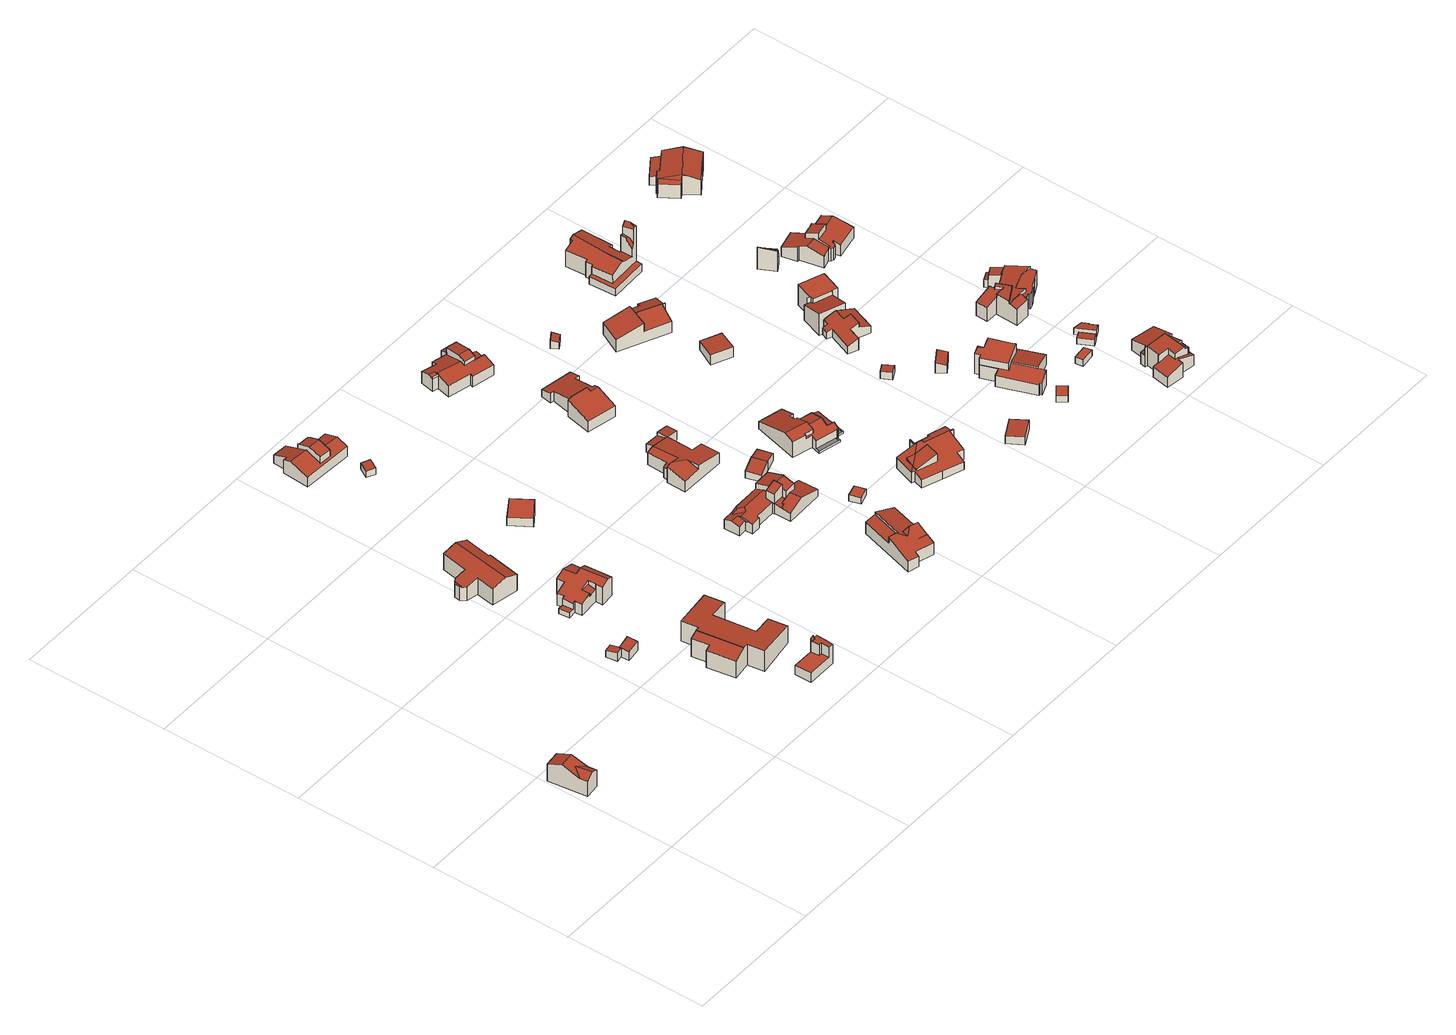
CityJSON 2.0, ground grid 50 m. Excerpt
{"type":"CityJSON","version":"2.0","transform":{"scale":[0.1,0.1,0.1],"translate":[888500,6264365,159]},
"CityObjects":{
"building1":{"type":"Building","geometry":[{"type":"Solid","lod":"2","boundaries":[[[[0,1,2,3]],[[1,4,5,6,2]],[[7,5,4,8]],[[6,5,7,9]],[[3,10,11,0]],[[10,3,2,6,9,12]],[[12,9,7,8,13]],[[13,8,4,1,0,11]],[[11,10,12,13]]]],"semantics":{"surfaces":[{"type":"RoofSurface"},{"type":"WallSurface"},{"type":"GroundSurface"}],"values":[[0,0,0,0,1,1,1,1,2]]}}]},
"building2":{"type":"Building","geometry":[{"type":"Solid","lod":"2","boundaries":[[[[14,15,16,17]],[[18,19,20,21,22,23]],[[17,19,18,24,14]],[[23,22,25,26]],[[25,22,21,27]],[[27,21,20,28]],[[16,29,28,20,19,17]],[[14,24,30,15]],[[29,16,15,30]],[[24,18,23,26]],[[26,25,27,28,29,30,24]]]],"semantics":{"surfaces":[{"type":"GroundSurface"},{"type":"RoofSurface"},{"type":"WallSurface"}],"values":[[0,1,2,2,2,2,2,2,2,2,0]]}}]},
"building3":{"type":"Building","geometry":[{"type":"Solid","lod":"2","boundaries":[[[[31,32,33,34]],[[34,33,35,36]],[[35,33,32,37]],[[37,32,31,38]],[[38,31,34,36]],[[36,35,37,38]]]],"semantics":{"surfaces":[{"type":"RoofSurface"},{"type":"WallSurface"},{"type":"GroundSurface"}],"values":[[0,1,1,1,1,2]]}}]},
"building4":{"type":"Building","geometry":[{"type":"Solid","lod":"2","boundaries":[[[[39,40,41,42,43,44]],[[45,46,44,43,47]],[[48,49,42,41]],[[50,51,52,53]],[[47,43,42,49]],[[45,47,49,48,54,55,56,50,53,57]],[[57,53,52]],[[46,45,57,52,51]],[[40,39,58,59]],[[58,39,44,46,51,50,56,60]],[[54,48,41,40,59,61]],[[60,56,55,62]],[[62,55,54,61]],[[61,59,58,60,62]]]],"semantics":{"surfaces":[{"type":"RoofSurface"},{"type":"WallSurface"},{"type":"GroundSurface"}],"values":[[0,1,1,1,1,0,1,0,1,1,1,1,1,2]]}}]},
"building5":{"type":"Building","geometry":[{"type":"Solid","lod":"2","boundaries":[[[[63,64,65,66,67,68,69,70,71,72,73,74]],[[75,76,77,78,79,80]],[[70,80,79,71]],[[71,79,78,81,82,72]],[[68,83,84,69]],[[67,85,83,68]],[[66,86,85,67]],[[65,87,86,66]],[[64,88,87,65]],[[63,89,88,64]],[[74,90,89,63]],[[90,74,73,91]],[[91,73,72,82]],[[81,78,77,92]],[[92,77,76,93]],[[93,76,75,94]],[[94,75,80,70,69,84]],[[84,83,85,86,87,88,89,90,91,82,81,92,93,94]]]],"semantics":{"surfaces":[{"type":"RoofSurface"},{"type":"WallSurface"},{"type":"GroundSurface"}],"values":[[0,0,1,1,1,1,1,1,1,1,1,1,1,1,1,1,1,2]]}}]},
"building6":{"type":"Building","geometry":[{"type":"Solid","lod":"2","boundaries":[[[[95,96,97,98]],[[99,100,101,102,103,104,105,106,107,108]],[[108,109,110,111,112,99]],[[97,104,103,98]],[[105,113,114,106]],[[96,115,113,105,104,97]],[[101,116,117,102]],[[100,118,116,101]],[[99,112,119,118,100]],[[107,106,114,120]],[[119,112,111,121]],[[121,111,110,122]],[[122,110,109,123]],[[123,109,108,107,120]],[[95,124,115,96]],[[98,103,102,117,124,95]],[[117,116,118,119,121,122,123,120,114,113,115,124]]]],"semantics":{"surfaces":[{"type":"RoofSurface"},{"type":"WallSurface"},{"type":"GroundSurface"}],"values":[[0,0,0,1,1,1,1,1,1,1,1,1,1,1,1,1,2]]}}]},
"building7":{"type":"Building","geometry":[{"type":"Solid","lod":"2","boundaries":[[[[125,126,127,128]],[[128,129,130,131,132,133,134,135,136,137,138,139,140,141,142,143,125]],[[137,144,145,138]],[[131,146,147,132]],[[126,148,149,127]],[[133,150,151,134]],[[144,137,136,152]],[[139,138,145,153]],[[147,146,151,150]],[[132,147,150,133]],[[134,154,155,135]],[[130,156,154,134,151,146,131]],[[129,157,156,130]],[[127,149,158,157,129,128]],[[143,142,159,160]],[[159,142,141,161]],[[161,141,140,162]],[[162,140,139,153,163]],[[152,136,135,155,164]],[[163,153,145,144,152,164]],[[158,149,148,165]],[[165,148,126,125,143,160]],[[160,159,161,162,163,164,155,154,156,157,158,165]]]],"semantics":{"surfaces":[{"type":"WallSurface"},{"type":"RoofSurface"},{"type":"GroundSurface"}],"values":[[0,1,0,0,1,0,1,1,1,0,0,0,0,0,0,0,0,0,0,0,0,0,2]]}}]},
"building8":{"type":"Building","geometry":[{"type":"Solid","lod":"2","boundaries":[[[[166,167,168,169,170,171,172,173]],[[173,174,175,176,177,178,179,166]],[[180,181,174,173,172,182]],[[183,184,185,186,171,170]],[[175,174,181,187]],[[187,181,180,185,184,188,189,190]],[[183,170,169,191]],[[182,172,171,186]],[[186,185,180,182]],[[166,179,192,193,167]],[[168,167,193,194]],[[192,179,178,195]],[[195,178,177,196]],[[196,177,176,197]],[[197,176,175,187,190,198]],[[191,169,168,194,199]],[[198,190,189,200]],[[200,189,188,201]],[[201,188,184,183,191,199]],[[199,194,193,192,195,196,197,198,200,201]]]],"semantics":{"surfaces":[{"type":"RoofSurface"},{"type":"WallSurface"},{"type":"GroundSurface"}],"values":[[0,0,1,1,1,0,0,1,0,1,1,1,1,1,1,1,1,1,1,2]]}}]},
"building9":{"type":"Building","geometry":[{"type":"Solid","lod":"2","boundaries":[[[[202,203,204,205]],[[203,206,207,204]],[[202,208,206,203]],[[205,209,208,202]],[[209,205,204,207]],[[207,206,208,209]]]],"semantics":{"surfaces":[{"type":"RoofSurface"},{"type":"WallSurface"},{"type":"GroundSurface"}],"values":[[0,1,1,1,1,2]]}}]},
"building10":{"type":"Building","geometry":[{"type":"Solid","lod":"2","boundaries":[[[[210,211,212,213]],[[212,211,214,215]],[[214,211,210,216]],[[216,210,213,217]],[[217,213,212,215]],[[215,214,216,217]]]],"semantics":{"surfaces":[{"type":"RoofSurface"},{"type":"WallSurface"},{"type":"GroundSurface"}],"values":[[0,1,1,1,1,2]]}}]},
"building11":{"type":"Building","geometry":[{"type":"MultiSurface","lod":"2","boundaries":[[[218,219,220,221,222,223,224,225,226]],[[225,227,226]],[[218,228,229,230,219]],[[224,231,227,225]],[[228,232,233,229]],[[226,227,231,234,232,228,218]],[[230,229,233,235]],[[236,237,238]],[[237,236,239]],[[238,237,239]],[[234,231,224,223,240,241]],[[240,223,222,242]],[[242,222,221,243]],[[243,221,220,244]],[[244,220,219,230,235,245]],[[245,235,233,232,234,241]],[[241,240,242,243,244,245]]],"semantics":{"surfaces":[{"type":"RoofSurface"},{"type":"WallSurface"},{"type":"GroundSurface"}],"values":[0,0,1,1,1,0,0,1,0,1,1,1,1,1,1,1,2]}}]},
"building12":{"type":"Building","geometry":[{"type":"Solid","lod":"2","boundaries":[[[[246,247,248,249,250,251,252,253,254,255,256,257,258]],[[259,260,261,262,263,264,265,266]],[[258,267,268,269,246]],[[262,270,271,272,263]],[[247,273,274,248]],[[275,276,277,278]],[[256,279,280,257]],[[281,282,283,284,285]],[[261,277,276,286,270,262]],[[287,288,289,290,291]],[[250,290,251]],[[246,269,292,273,247]],[[285,284,293,294,295]],[[274,273,292,296]],[[268,267,294,293,286,276,275,297]],[[248,274,296,298,287,291,249]],[[280,279,299,281,285,295]],[[272,271,284,283,300]],[[249,291,290,250]],[[300,283,282,301,302,303,304]],[[263,272,305,306,302,301,307,264]],[[303,302,306]],[[257,280,295,294,267,258]],[[271,270,286,293,284]],[[260,278,277,261]],[[305,272,300,304]],[[304,303,306,305]],[[255,308,309,256]],[[254,310,308,255]],[[253,311,310,254]],[[252,312,311,253]],[[251,290,289,313,312,252]],[[259,266,314,315]],[[314,266,265,316]],[[316,265,264,307,317]],[[297,275,278,260,259,315,318]],[[317,307,301,282,281,299,319]],[[298,296,292,269,268,297,318,320]],[[319,299,279,256,309]],[[313,289,288,321]],[[321,288,287,298,320]],[[320,318,315,314,316,317,319,309,308,310,311,312,313,321]]]],"semantics":{"surfaces":[{"type":"RoofSurface"},{"type":"WallSurface"},{"type":"GroundSurface"}],"values":[[0,0,1,1,0,1,1,1,1,0,0,0,1,0,0,0,0,1,1,0,0,1,1,0,0,1,1,1,1,1,1,1,1,1,1,1,1,1,1,1,1,2]]}}]},
"building13":{"type":"Building","geometry":[{"type":"Solid","lod":"2","boundaries":[[[[322,323,324,325,326,327,328,329,330,331,332,333,334,335,336]],[[322,337,338,339,340,341,323]],[[323,341,324]],[[336,342,337,322]],[[335,343,344,345,342,336]],[[332,346,347,333]],[[331,348,346,332]],[[347,346,348,349]],[[333,347,349,350,351,334]],[[329,352,353,330]],[[328,354,352,329]],[[327,355,354,328]],[[326,356,355,327]],[[325,357,356,326]],[[324,341,340,358,357,325]],[[338,337,342,345,359,360]],[[358,340,339,361]],[[361,339,338,360]],[[350,349,348,331,330,353]],[[359,345,344,362]],[[362,344,343,363]],[[363,343,335,334,351]],[[351,350,353,352,354,355,356,357,358,361,360,359,362,363]]]],"semantics":{"surfaces":[{"type":"RoofSurface"},{"type":"WallSurface"},{"type":"GroundSurface"}],"values":[[0,0,1,1,0,1,1,0,1,1,1,1,1,1,1,1,1,1,1,1,1,1,2]]}}]},
"building14":{"type":"Building","geometry":[{"type":"Solid","lod":"2","boundaries":[[[[364,365,366,367]],[[366,365,368,369]],[[364,370,368,365]],[[367,371,370,364]],[[371,367,366,369]],[[369,368,370,371]]]],"semantics":{"surfaces":[{"type":"RoofSurface"},{"type":"WallSurface"},{"type":"GroundSurface"}],"values":[[0,1,1,1,1,2]]}}]},
"building15":{"type":"Building","geometry":[{"type":"Solid","lod":"2","boundaries":[[[[372,373,374,375]],[[374,373,376,377]],[[376,373,372,378]],[[378,372,375,379]],[[379,375,374,377]],[[377,376,378,379]]]],"semantics":{"surfaces":[{"type":"RoofSurface"},{"type":"WallSurface"},{"type":"GroundSurface"}],"values":[[0,1,1,1,1,2]]}}]},
"building16":{"type":"Building","geometry":[{"type":"Solid","lod":"2","boundaries":[[[[380,381,382,383]],[[383,384,385,380]],[[384,383,382,386]],[[386,382,381,387]],[[387,381,380,385]],[[385,384,386,387]]]],"semantics":{"surfaces":[{"type":"RoofSurface"},{"type":"WallSurface"},{"type":"GroundSurface"}],"values":[[0,1,1,1,1,2]]}}]},
"building17":{"type":"Building","geometry":[{"type":"Solid","lod":"2","boundaries":[[[[388,389,390,391,392]],[[393,394,395,396]],[[389,397,398,399,400,401,402,390]],[[395,403,404,405,396]],[[391,406,393,396,405,392]],[[388,407,397,389]],[[393,401,400,408,409,410,411,412,413,414,415,394]],[[416,410,409,417]],[[397,407,418,419,420,398]],[[416,417,421,422]],[[401,393,406,402]],[[399,423,424,425,426,422,421,408,400]],[[423,399,398,420]],[[390,402,406,391]],[[421,417,409,408]],[[415,414,427,428]],[[427,414,413,429]],[[429,413,412,430]],[[430,412,411,431]],[[431,411,410,432]],[[432,410,416,422,426,433]],[[433,426,425,434]],[[434,425,424,435]],[[435,424,423,436]],[[436,423,420,419,437]],[[404,403,438,439]],[[438,403,395,394,415,428]],[[437,419,418,440]],[[440,418,407,388,392,405,404,439]],[[439,438,428,427,429,430,431,432,433,434,435,436,437,440]]]],"semantics":{"surfaces":[{"type":"RoofSurface"},{"type":"WallSurface"},{"type":"GroundSurface"}],"values":[[0,1,1,0,1,1,0,1,0,0,1,0,1,0,1,1,1,1,1,1,1,1,1,1,1,1,1,1,1,2]]}}]},
"building18":{"type":"Building","geometry":[{"type":"Solid","lod":"2","boundaries":[[[[441,442,443,444,445,446,447,448,449,450,451,452]],[[442,453,454,455,456,457,458,443]],[[452,454,453,441]],[[441,453,442]],[[451,450,459,460]],[[459,450,449,461]],[[461,449,448,462]],[[462,448,447,463]],[[446,464,463,447]],[[445,465,464,446]],[[444,466,465,445]],[[443,458,467,466,444]],[[467,458,457,468]],[[468,457,456,469]],[[469,456,455,470]],[[470,455,454,452,451,460]],[[460,459,461,462,463,464,465,466,467,468,469,470]]]],"semantics":{"surfaces":[{"type":"RoofSurface"},{"type":"WallSurface"},{"type":"GroundSurface"}],"values":[[0,0,1,1,1,1,1,1,1,1,1,1,1,1,1,1,2]]}}]},
"building19":{"type":"Building","geometry":[{"type":"Solid","lod":"2","boundaries":[[[[471,472,473,474,475,476]],[[476,477,478,479,480,481,482,483,471]],[[475,484,485,486,477,476]],[[487,488,489,490,491,492]],[[493,494,495,496]],[[473,497,498,474]],[[499,500,501,502,503]],[[484,498,497,504,496,495,505,506,507,489,488,500,499,485]],[[485,499,503,486]],[[474,498,484,475]],[[494,493,508,509]],[[492,510,511,502,501,487]],[[487,501,500,488]],[[491,490,512,513]],[[482,514,515,483]],[[481,516,514,482]],[[480,517,516,481]],[[479,518,517,480]],[[478,519,518,479]],[[477,486,503,502,511,520,519,478]],[[472,521,522,504,497,473]],[[507,506,523,524]],[[523,506,505,525]],[[525,505,495,494,509,526]],[[513,512,527,528]],[[527,512,490,489,507,524]],[[526,509,508,529]],[[529,508,493,496,504,522]],[[520,511,510,530]],[[530,510,492,491,513,528]],[[521,472,471,483,515]],[[515,514,516,517,518,519,520,530,528,527,524,523,525,526,529,522,521]]]],"semantics":{"surfaces":[{"type":"RoofSurface"},{"type":"WallSurface"},{"type":"GroundSurface"}],"values":[[0,0,1,1,1,1,1,0,0,1,2,0,1,2,1,1,1,1,1,1,1,1,1,1,1,1,1,1,1,1,1,2]]}}]},
"building20":{"type":"Building","geometry":[{"type":"Solid","lod":"2","boundaries":[[[[531,532,533]],[[534,533,535,536,537,538,539,540,541,542,543,544,545,546,547,548,531,549,550]],[[533,551,531,548,552,553,554,555,556,535]],[[533,557,558,559,531]],[[549,559,558,550]],[[545,560,561,546]],[[550,558,557,534]],[[532,551,533]],[[553,552,562,563]],[[546,561,564,547]],[[531,559,549]],[[564,561,560,565,566,567,563,562]],[[534,557,533]],[[531,551,532]],[[562,552,548,547,564]],[[535,568,569,536]],[[556,570,568,535]],[[544,543,571,572]],[[571,543,542,573]],[[573,542,541,574]],[[574,541,540,575]],[[575,540,539,576]],[[576,539,538,577]],[[577,538,537,578]],[[578,537,536,569]],[[567,566,579,580]],[[579,566,565,581]],[[581,565,560,545,544,572]],[[570,556,555,582]],[[582,555,554,583]],[[583,554,553,563,567,580]],[[580,579,581,572,571,573,574,575,576,577,578,569,568,570,582,583]]]],"semantics":{"surfaces":[{"type":"RoofSurface"},{"type":"WallSurface"},{"type":"GroundSurface"}],"values":[[0,0,0,0,1,1,1,1,1,1,1,0,1,1,1,1,1,1,1,1,1,1,1,1,1,1,1,1,1,1,1,2]]}}]},
"building21":{"type":"Building","geometry":[{"type":"Solid","lod":"2","boundaries":[[[[584,585,586,587]],[[587,586,588,589]],[[588,586,585,590]],[[590,585,584,591]],[[587,589,591,584]],[[589,588,590,591]]]],"semantics":{"surfaces":[{"type":"RoofSurface"},{"type":"WallSurface"},{"type":"GroundSurface"}],"values":[[0,1,1,1,1,2]]}}]},
"building22":{"type":"Building","geometry":[{"type":"Solid","lod":"2","boundaries":[[[[592,593,594,595]],[[594,593,596,597]],[[596,593,592,598]],[[595,599,598,592]],[[599,595,594,597]],[[597,596,598,599]]]],"semantics":{"surfaces":[{"type":"RoofSurface"},{"type":"WallSurface"},{"type":"GroundSurface"}],"values":[[0,1,1,1,1,2]]}}]},
"building23":{"type":"Building","geometry":[{"type":"Solid","lod":"2","boundaries":[[[[600,601,602,603]],[[603,602,604,605]],[[604,602,601,606]],[[606,601,600,607]],[[607,600,603,605]],[[605,604,606,607]]]],"semantics":{"surfaces":[{"type":"RoofSurface"},{"type":"WallSurface"},{"type":"GroundSurface"}],"values":[[0,1,1,1,1,2]]}}]},
"building24":{"type":"Building","geometry":[{"type":"Solid","lod":"2","boundaries":[[[[608,609,610,611,612,613]],[[611,614,615,616,617,612]],[[616,618,619,620,621,622,623,617]],[[614,624,625,626,627,615]],[[612,617,623,613]],[[615,627,618,616]],[[609,628,629,610]],[[608,630,628,609]],[[613,623,622,631,630,608]],[[626,625,632,633]],[[632,625,624,634]],[[610,629,634,624,614,611]],[[631,622,621,635]],[[635,621,620,636]],[[636,620,619,637]],[[637,619,618,627,626,633]],[[633,632,634,629,628,630,631,635,636,637]]]],"semantics":{"surfaces":[{"type":"RoofSurface"},{"type":"WallSurface"},{"type":"GroundSurface"}],"values":[[0,1,0,0,1,1,1,1,1,1,1,1,1,1,1,1,2]]}}]},
"building25":{"type":"Building","geometry":[{"type":"Solid","lod":"2","boundaries":[[[[638,639,640,641]],[[640,639,642,643]],[[642,639,638,644]],[[644,638,641,645]],[[645,641,640,643]],[[643,642,644,645]]]],"semantics":{"surfaces":[{"type":"RoofSurface"},{"type":"WallSurface"},{"type":"GroundSurface"}],"values":[[0,1,1,1,1,2]]}}]},
"building26":{"type":"Building","geometry":[{"type":"Solid","lod":"2","boundaries":[[[[646,647,648,649]],[[647,650,651,648]],[[646,652,650,647]],[[649,653,652,646]],[[653,649,648,651]],[[651,650,652,653]]]],"semantics":{"surfaces":[{"type":"RoofSurface"},{"type":"WallSurface"},{"type":"GroundSurface"}],"values":[[0,1,1,1,1,2]]}}]},
"building27":{"type":"Building","geometry":[{"type":"Solid","lod":"2","boundaries":[[[[654,655,656,657]],[[657,656,658,659]],[[658,656,655,660]],[[660,655,654,661]],[[661,654,657,659]],[[659,658,660,661]]]],"semantics":{"surfaces":[{"type":"RoofSurface"},{"type":"WallSurface"},{"type":"GroundSurface"}],"values":[[0,1,1,1,1,2]]}}]},
"building28":{"type":"Building","geometry":[{"type":"Solid","lod":"2","boundaries":[[[[662,663,664,665,666,667,668,669,670,671,672,673]],[[672,674,675,676,677,673]],[[671,674,672]],[[670,675,674,671]],[[665,678,679,666]],[[664,680,678,665]],[[663,681,680,664]],[[662,682,681,663]],[[673,677,683,682,662]],[[669,668,684,685]],[[684,668,667,686]],[[686,667,666,679]],[[683,677,676,687]],[[687,676,675,670,669,685]],[[685,684,686,679,678,680,681,682,683,687]]]],"semantics":{"surfaces":[{"type":"RoofSurface"},{"type":"WallSurface"},{"type":"GroundSurface"}],"values":[[0,0,1,1,1,1,1,1,1,1,1,1,1,1,2]]}}]},
"building29":{"type":"Building","geometry":[{"type":"Solid","lod":"2","boundaries":[[[[688,689,690,691,692,693]],[[692,694,695,696,697,698,699,700,701,702,703,704,705,693]],[[688,706,707,708,709,710,711,712,713,714,715,689]],[[690,716,717,718,719,691]],[[689,715,716,690]],[[693,705,706,688]],[[691,719,694,692]],[[697,720,701,700,699,698]],[[703,721,722,704]],[[702,723,721,703]],[[701,720,724,723,702]],[[696,725,724,720,697]],[[695,726,725,696]],[[694,719,718,727,726,695]],[[727,718,717,728]],[[728,717,716,715,729]],[[708,707,730,731]],[[730,707,706,705,704,722]],[[729,715,714,732]],[[732,714,713,733]],[[733,713,712,734]],[[734,712,711,735]],[[735,711,710,736]],[[736,710,709,737]],[[737,709,708,731]],[[731,730,722,721,723,724,725,726,727,728,729,732,733,734,735,736,737]]]],"semantics":{"surfaces":[{"type":"WallSurface"},{"type":"RoofSurface"},{"type":"GroundSurface"}],"values":[[0,1,1,1,0,0,0,1,0,0,0,0,0,0,0,0,0,0,0,0,0,0,0,0,0,2]]}}]},
"building30":{"type":"Building","geometry":[{"type":"Solid","lod":"2","boundaries":[[[[738,739,740,741,742,743]],[[744,745,746,747,748,749,750,751,752]],[[747,746,753,754,755]],[[743,756,757,758,759,753,746,745,760,761,738]],[[760,745,744]],[[761,760,744,752,762,763,764,765,766,767,768]],[[769,770,771,759,758]],[[769,758,757,772,773]],[[738,761,768,739]],[[772,757,756]],[[754,753,759,771]],[[755,754,771,770]],[[767,766,774,775]],[[774,766,765,776]],[[776,765,764,777]],[[777,764,763,778]],[[778,763,762,779]],[[779,762,752,751,780]],[[780,751,750,781]],[[781,750,749,782]],[[782,749,748,783]],[[783,748,747,755,770,769,773,784]],[[742,741,785,786]],[[785,741,740,787]],[[787,740,739,768,767,775]],[[784,773,772,756,743,742,786]],[[786,785,787,775,774,776,777,778,779,780,781,782,783,784]]]],"semantics":{"surfaces":[{"type":"RoofSurface"},{"type":"WallSurface"},{"type":"GroundSurface"}],"values":[[0,0,1,1,1,0,1,0,1,0,0,0,1,1,1,1,1,1,1,1,1,1,1,1,1,1,2]]}}]},
"building31":{"type":"Building","geometry":[{"type":"Solid","lod":"2","boundaries":[[[[788,789,790,791,792,793,794,795,796]],[[797,798,799,800,801,802,803]],[[788,798,797,789]],[[795,800,799,796]],[[796,799,798,788]],[[793,804,805,794]],[[792,806,804,793]],[[791,807,806,792]],[[790,808,807,791]],[[789,797,803,809,808,790]],[[809,803,802,810]],[[810,802,801,811]],[[811,801,800,795,794,805]],[[805,804,806,807,808,809,810,811]]]],"semantics":{"surfaces":[{"type":"RoofSurface"},{"type":"WallSurface"},{"type":"GroundSurface"}],"values":[[0,0,1,1,1,1,1,1,1,1,1,1,1,2]]}}]},
"building32":{"type":"Building","geometry":[{"type":"Solid","lod":"2","boundaries":[[[[812,813,814,815]],[[813,816,817,814]],[[812,818,816,813]],[[815,819,818,812]],[[819,815,814,817]],[[817,816,818,819]]]],"semantics":{"surfaces":[{"type":"RoofSurface"},{"type":"WallSurface"},{"type":"GroundSurface"}],"values":[[0,1,1,1,1,2]]}}]},
"building33":{"type":"Building","geometry":[{"type":"Solid","lod":"2","boundaries":[[[[820,821,822,823,824,825,826,827,828,829]],[[830,831,832,833,834,835,836,837,838,839]],[[827,840,841,836,835,828]],[[828,835,834,842,843,829]],[[844,845,846,847,848,849,850]],[[837,851,852,847,846,838]],[[836,841,851,837]],[[850,849,853,854,855,856,857,858,859,860]],[[824,855,854,825]],[[839,838,846,845]],[[842,834,833,861]],[[843,842,861,862]],[[823,856,855,824]],[[826,853,849,848,863,840,827]],[[852,851,841,840,863]],[[825,854,853,826]],[[863,848,847,852]],[[832,831,864,865]],[[864,831,830,866]],[[866,830,839,845,844,867]],[[821,868,869,822]],[[820,870,868,821]],[[829,843,862,871,870,820]],[[860,859,872,873]],[[872,859,858,874]],[[874,858,857,875]],[[875,857,856,823,822,869]],[[871,862,861,833,832,865]],[[867,844,850,860,873]],[[873,872,874,875,869,868,870,871,865,864,866,867]]]],"semantics":{"surfaces":[{"type":"RoofSurface"},{"type":"WallSurface"},{"type":"GroundSurface"}],"values":[[0,0,1,1,0,1,1,0,1,1,1,0,1,1,0,1,1,1,1,1,1,1,1,1,1,1,1,1,1,2]]}}]},
"building34":{"type":"Building","geometry":[{"type":"Solid","lod":"2","boundaries":[[[[876,877,878,879]],[[877,876,880,881]],[[879,882,880,876]],[[882,879,878,883]],[[883,878,877,881]],[[881,880,882,883]]]],"semantics":{"surfaces":[{"type":"RoofSurface"},{"type":"WallSurface"},{"type":"GroundSurface"}],"values":[[0,1,1,1,1,2]]}}]},
"building35":{"type":"Building","geometry":[{"type":"Solid","lod":"2","boundaries":[[[[884,885,886,887]],[[888,889,890,891]],[[889,888,892,893,894,895]],[[887,886,893,892]],[[890,889,895,896,897]],[[891,890,897,898]],[[896,895,894,899]],[[899,894,893,886,885,900]],[[900,885,884,901]],[[901,884,887,892,888,891,898]],[[898,897,896,899,900,901]]]],"semantics":{"surfaces":[{"type":"RoofSurface"},{"type":"WallSurface"},{"type":"GroundSurface"}],"values":[[0,0,0,1,1,1,1,1,1,1,2]]}}]},
"building36":{"type":"Building","geometry":[{"type":"Solid","lod":"2","boundaries":[[[[902,903,904,905,906,907]],[[908,909,910,911]],[[907,911,910,902]],[[906,905,912,913]],[[912,905,904,914]],[[914,904,903,915]],[[915,903,902,910,909,916]],[[916,909,908,917]],[[917,908,911,907,906,913]],[[913,912,914,915,916,917]]]],"semantics":{"surfaces":[{"type":"RoofSurface"},{"type":"GroundSurface"},{"type":"WallSurface"}],"values":[[0,1,2,2,2,2,2,2,2,1]]}}]},
"building37":{"type":"Building","geometry":[{"type":"Solid","lod":"2","boundaries":[[[[918,919,920,921,922,923,924,925,926,927,928,929,930,931]],[[926,932,933,934,935,936,927]],[[918,937,938,919]],[[927,936,939,940,928]],[[930,941,931]],[[942,943,944,945,946,947,948,949,950,951]],[[923,947,946,952,953,924]],[[943,954,955,944]],[[924,953,956,925]],[[957,958,959,960]],[[928,940,929]],[[929,940,939,961,962,963,964,965,966,967,968,969,941,930]],[[956,953,952,970,955,954]],[[958,957,971,972,973]],[[938,937,960,959]],[[945,944,955,970]],[[970,952,946,945]],[[961,939,936,935]],[[919,938,959,958,973,974,975,920]],[[921,976,977,922]],[[920,975,976,921]],[[969,968,978,979]],[[978,968,967,980]],[[980,967,966,981]],[[981,966,965,982]],[[982,965,964,983]],[[983,964,963,984]],[[984,963,962,985]],[[985,962,961,935,934,986]],[[942,951,987,988]],[[987,951,950,989]],[[989,950,949,990]],[[990,949,948,991]],[[922,977,991,948,947,923]],[[986,934,933,992]],[[992,933,932,993]],[[993,932,926,925,956,954,943,942,988]],[[974,973,972,994]],[[994,972,971,995]],[[995,971,957,960,937,918,931,941,969,979]],[[979,978,980,981,982,983,984,985,986,992,993,988,987,989,990,991,977,976,975,974,994,995]]]],"semantics":{"surfaces":[{"type":"RoofSurface"},{"type":"WallSurface"},{"type":"GroundSurface"}],"values":[[0,0,1,1,1,0,1,1,1,1,1,0,0,0,0,1,1,1,1,1,1,1,1,1,1,1,1,1,1,1,1,1,1,1,1,1,1,1,1,1,2]]}}]},
"building38":{"type":"Building","geometry":[{"type":"Solid","lod":"2","boundaries":[[[[996,997,998,999,1000]],[[998,1001,1002,1003,1004,999]],[[1005,1006,1007,1008]],[[997,1009,1010,1011,1012,1013,1014,1015,1016,1017,1018,1019,1001,998]],[[999,1004,1020,1021,1022,1000]],[[1008,1023,1024,1025,1026,1027,1028,1005]],[[1005,1028,1029,1010,1009,1030,1006]],[[996,1030,1009,997]],[[1021,1020,1031,1032]],[[1000,1022,1033,1007,1006,1030,996]],[[1010,1029,1034,1011]],[[1034,1029,1028,1027,1035,1036]],[[1019,1018,1037,1038]],[[1037,1018,1017,1039]],[[1039,1017,1016,1040]],[[1040,1016,1015,1041]],[[1041,1015,1014,1042]],[[1042,1014,1013,1043]],[[1043,1013,1012,1044]],[[1044,1012,1011,1034,1036,1045]],[[1026,1025,1046,1047]],[[1046,1025,1024,1048]],[[1048,1024,1023,1049]],[[1049,1023,1008,1007,1050]],[[1050,1007,1033,1051]],[[1051,1033,1022,1021,1032,1052]],[[1003,1002,1053,1054]],[[1053,1002,1001,1019,1038]],[[1045,1036,1035,1055]],[[1055,1035,1027,1026,1047]],[[1052,1032,1031,1056]],[[1056,1031,1020,1004,1003,1054]],[[1054,1053,1038,1037,1039,1040,1041,1042,1043,1044,1045,1055,1047,1046,1048,1049,1050,1051,1052,1056]]]],"semantics":{"surfaces":[{"type":"WallSurface"},{"type":"RoofSurface"},{"type":"GroundSurface"}],"values":[[0,1,0,1,0,1,0,0,1,1,0,1,0,0,0,0,0,0,0,0,0,0,0,0,0,0,0,0,0,0,0,0,2]]}}]},
"building39":{"type":"Building","geometry":[{"type":"Solid","lod":"2","boundaries":[[[[1057,1058,1059,1060,1061,1062,1063]],[[1059,1064,1065,1066,1067,1068,1060]],[[1061,1069,1070,1062]],[[1071,1072,1073,1074]],[[1058,1073,1072,1075,1064,1059]],[[1070,1069,1076,1077,1078,1079]],[[1062,1070,1079,1063]],[[1057,1080,1081,1058]],[[1063,1079,1078,1082,1080,1057]],[[1068,1067,1083,1084]],[[1083,1067,1066,1085]],[[1085,1066,1065,1086]],[[1086,1065,1064,1075,1087]],[[1082,1078,1077,1088]],[[1088,1077,1076,1089]],[[1089,1076,1069,1061,1060,1068,1084]],[[1071,1074,1090,1091]],[[1090,1074,1073,1058,1081]],[[1087,1075,1072,1071,1091]],[[1091,1090,1081,1080,1082,1088,1089,1084,1083,1085,1086,1087]]]],"semantics":{"surfaces":[{"type":"RoofSurface"},{"type":"WallSurface"},{"type":"GroundSurface"}],"values":[[0,0,1,0,0,0,1,1,1,1,1,1,1,1,1,1,1,1,1,2]]}}]}
},
"vertices":[
[9,467,68],[15,417,87],[68,424,88],[62,473,69],[22,356,63],[45,393,76],[75,368,65],[55,334,76],[26,330,62],[78,337,66],[62,473,2],[9,467,2],[78,337,2],[26,330,2],
[458,542,136],[469,544,136],[463,576,147],[453,575,148],[458,542,169],[453,575,164],[426,571,164],[432,531,170],[455,535,170],[454,541,169],[458,542,138],[455,535,138],[454,541,138],[432,531,138],[426,571,138],[463,576,138],[469,544,138],
[454,541,174],[459,508,169],[509,516,169],[504,550,174],[509,516,135],[504,550,135],[459,508,135],[454,541,135],
[705,82,173],[706,23,174],[793,22,174],[793,52,174],[782,52,174],[781,82,173],[781,76,218],[781,82,226],[782,52,216],[793,22,214],[793,52,216],[792,82,218],[792,82,229],[792,76,219],[792,76,218],[810,22,214],[810,51,216],[809,82,218],[784,76,218],[705,82,138],[706,23,138],[809,82,138],[810,22,138],[810,51,138],
[811,264,182],[741,253,188],[719,399,188],[790,408,182],[780,476,182],[637,453,195],[646,394,195],[630,392,197],[657,233,196],[672,235,195],[681,177,195],[822,199,181],[601,387,187],[611,327,187],[590,323,182],[606,225,181],[657,233,193],[630,392,194],[606,225,115],[672,235,115],[637,453,115],[646,394,115],[780,476,115],[790,408,115],[719,399,115],[741,253,115],[811,264,115],[822,199,115],[681,177,115],[590,323,115],[611,327,115],[601,387,115],
[425,1131,122],[422,1110,122],[425,1106,123],[431,1135,123],[550,1222,145],[502,1230,131],[485,1137,132],[444,1144,120],[431,1135,117],[425,1106,117],[436,1092,121],[476,1084,132],[465,1021,132],[516,1011,147],[560,1003,131],[581,1119,129],[575,1121,132],[592,1214,130],[436,1092,68],[476,1084,68],[422,1110,68],[485,1137,68],[444,1144,68],[502,1230,68],[592,1214,68],[465,1021,68],[575,1121,68],[581,1119,68],[560,1003,68],[425,1131,68],
[547,824,143],[547,824,118],[550,787,118],[550,787,141],[559,788,145],[562,762,144],[601,765,157],[599,792,158],[632,794,170],[635,768,169],[637,743,168],[666,746,178],[654,840,180],[632,838,172],[625,882,173],[592,880,161],[594,852,160],[553,849,146],[556,825,146],[677,842,172],[677,842,156],[601,765,146],[599,792,155],[528,823,118],[532,786,118],[632,794,156],[635,768,147],[685,748,172],[673,887,156],[635,768,99],[637,743,99],[562,762,99],[559,788,99],[532,786,99],[553,849,99],[556,825,99],[594,852,99],[592,880,99],[673,887,99],[685,748,99],[528,823,99],
[532,1821,150],[529,1756,124],[705,1745,127],[707,1784,143],[640,1790,143],[639,1758,130],[596,1761,129],[599,1815,151],[601,1848,137],[602,1848,137],[605,1897,117],[551,1900,118],[548,1849,138],[534,1850,139],[598,1804,170],[601,1848,155],[596,1761,155],[642,1832,129],[642,1832,160],[641,1802,170],[639,1758,154],[602,1848,155],[641,1832,160],[641,1842,156],[602,1844,156],[708,1829,129],[534,1850,87],[529,1756,87],[705,1745,87],[548,1849,87],[551,1900,87],[605,1897,87],[602,1844,87],[708,1829,87],[641,1842,87],[641,1832,87],
[827,1238,112],[773,1204,94],[817,1138,95],[869,1174,113],[773,1204,62],[817,1138,62],[827,1238,62],[869,1174,62],
[666,1644,111],[693,1630,114],[713,1665,114],[685,1680,111],[693,1630,88],[713,1665,88],[666,1644,88],[685,1680,88],
[1333,190,189],[1308,197,189],[1282,105,160],[1319,94,159],[1324,111,165],[1389,92,165],[1410,169,189],[1382,177,189],[1351,159,181],[1358,184,181],[1341,188,186],[1341,188,176],[1308,197,165],[1410,169,165],[1373,298,186],[1373,298,176],[1441,279,165],[1340,307,165],[1366,132,175],[1397,124,165],[1397,124,175],[1389,93,165],[1389,92,119],[1441,279,119],[1324,111,119],[1319,94,119],[1282,105,119],[1340,307,119],
[1276,637,155],[1185,637,154],[1174,623,151],[1148,622,151],[1149,595,144],[1148,595,144],[1149,581,140],[1183,582,141],[1183,589,143],[1257,591,144],[1258,585,142],[1257,614,149],[1277,614,150],[1339,597,147],[1338,601,147],[1338,602,147],[1339,572,148],[1314,570,155],[1317,527,156],[1398,530,130],[1396,599,129],[1277,614,182],[1275,666,166],[1275,666,145],[1339,572,172],[1297,570,172],[1297,570,149],[1170,652,149],[1147,653,142],[1338,611,184],[1337,611,184],[1337,611,149],[1338,611,149],[1258,585,179],[1257,614,179],[1260,584,180],[1260,584,142],[1297,584,143],[1297,584,176],[1297,584,192],[1337,610,184],[1118,634,147],[1119,606,139],[1148,607,140],[1148,604,139],[1148,633,147],[1179,665,145],[1296,609,184],[1296,615,182],[1296,615,192],[1158,664,138],[1336,668,166],[1118,663,138],[1260,585,180],[1297,570,139],[1261,554,135],[1265,562,137],[1277,562,137],[1277,569,139],[1277,569,141],[1277,562,141],[1261,525,135],[1257,591,102],[1258,585,102],[1183,589,102],[1183,582,102],[1149,581,102],[1148,607,102],[1396,599,102],[1339,597,102],[1398,530,102],[1261,525,102],[1336,668,102],[1260,585,102],[1118,663,102],[1119,606,102],
[1204,926,157],[1250,903,149],[1248,857,151],[1343,854,135],[1344,922,133],[1301,922,140],[1304,1016,138],[1348,1016,130],[1349,1053,129],[1303,1054,137],[1302,1017,138],[1252,1018,146],[1252,1017,146],[1236,1018,149],[1240,926,150],[1193,926,157],[1193,925,156],[1184,925,156],[1183,858,135],[1248,857,135],[1193,926,136],[1212,1018,141],[1210,946,141],[1194,946,136],[1302,1017,135],[1252,1018,135],[1303,1054,124],[1253,1055,124],[1253,1055,93],[1252,1017,93],[1348,1016,93],[1349,1053,93],[1304,1016,93],[1301,922,93],[1344,922,93],[1343,854,93],[1183,858,93],[1194,946,93],[1193,925,93],[1184,925,93],[1210,946,93],[1212,1018,93],
[1427,437,140],[1438,400,139],[1478,412,138],[1467,448,139],[1438,400,114],[1478,412,114],[1427,437,114],[1467,448,114],
[1345,697,131],[1395,713,142],[1380,763,142],[1330,747,131],[1395,713,105],[1380,763,105],[1345,697,105],[1330,747,105],
[1395,713,141],[1441,728,132],[1427,778,132],[1380,763,141],[1380,763,104],[1395,713,104],[1427,778,104],[1441,728,104],
[1256,1763,137],[1219,1772,137],[1204,1714,151],[1242,1705,151],[1244,1715,149],[1236,1679,128],[1271,1671,128],[1271,1671,115],[1236,1679,127],[1219,1772,119],[1218,1770,120],[1218,1770,112],[1201,1704,133],[1197,1687,128],[1197,1687,142],[1279,1707,115],[1244,1714,127],[1244,1715,127],[1236,1679,142],[1256,1763,119],[1117,1728,134],[1116,1722,133],[1095,1727,133],[1115,1722,133],[1105,1676,119],[1186,1657,119],[1183,1647,116],[1262,1629,116],[1095,1727,125],[1116,1722,126],[1261,1784,112],[1223,1794,111],[1217,1770,120],[1119,1738,131],[1099,1745,131],[1217,1770,112],[1165,1782,114],[1160,1762,120],[1105,1775,122],[1183,1647,76],[1262,1629,76],[1186,1657,76],[1105,1676,76],[1115,1722,76],[1095,1727,76],[1105,1775,76],[1160,1762,76],[1165,1782,76],[1217,1770,76],[1223,1794,76],[1279,1707,76],[1244,1714,76],[1261,1784,76],
[1320,1328,141],[1318,1312,145],[1347,1306,145],[1350,1322,141],[1341,1323,141],[1357,1400,120],[1374,1397,120],[1380,1435,110],[1268,1455,110],[1261,1417,121],[1273,1415,121],[1259,1340,140],[1320,1328,150],[1259,1340,150],[1258,1338,149],[1245,1340,149],[1228,1252,123],[1331,1231,123],[1261,1417,82],[1273,1415,82],[1268,1455,82],[1380,1435,82],[1374,1397,82],[1357,1400,82],[1341,1323,82],[1350,1322,82],[1331,1231,82],[1228,1252,82],[1245,1340,82],[1258,1338,82],
[1495,725,176],[1487,692,164],[1534,680,164],[1535,685,166],[1566,677,166],[1573,705,176],[1583,749,160],[1577,750,160],[1579,761,156],[1584,778,150],[1598,775,150],[1611,827,132],[1527,849,131],[1566,677,152],[1572,703,164],[1583,749,151],[1644,658,142],[1644,658,150],[1640,644,143],[1640,644,110],[1648,677,111],[1648,677,142],[1554,656,111],[1630,638,110],[1630,638,139],[1554,656,141],[1534,680,150],[1535,685,153],[1625,691,163],[1618,665,151],[1618,665,149],[1636,736,148],[1636,736,150],[1558,674,149],[1630,640,141],[1637,639,141],[1638,645,143],[1550,641,110],[1627,623,110],[1646,677,143],[1659,730,142],[1662,639,110],[1670,672,111],[1611,827,103],[1527,849,103],[1598,775,103],[1584,778,103],[1579,761,103],[1577,750,103],[1659,730,103],[1487,692,103],[1558,674,103],[1637,639,103],[1638,645,103],[1630,640,103],[1627,623,103],[1662,639,103],[1670,672,103],[1550,641,103],[1646,677,103],
[1663,372,168],[1633,381,168],[1624,351,159],[1619,333,153],[1604,340,154],[1615,337,154],[1604,303,144],[1674,279,143],[1674,278,143],[1745,254,142],[1756,289,153],[1779,281,153],[1799,348,173],[1811,343,173],[1812,347,174],[1712,379,174],[1714,387,177],[1699,392,177],[1705,359,168],[1689,310,153],[1633,381,159],[1690,395,174],[1698,418,175],[1697,418,174],[1689,396,174],[1629,415,154],[1619,333,159],[1689,310,182],[1705,359,182],[1812,347,163],[1712,379,158],[1690,395,155],[1698,418,151],[1714,387,156],[1823,383,156],[1764,403,153],[1762,396,154],[1604,340,112],[1615,337,112],[1629,415,112],[1799,348,112],[1811,343,112],[1779,281,112],[1756,289,112],[1745,254,112],[1674,278,112],[1674,279,112],[1604,303,112],[1764,403,112],[1762,396,112],[1823,383,112],[1689,396,112],[1697,418,112],
[1494,1593,100],[1463,1573,101],[1478,1551,93],[1508,1572,92],[1478,1551,68],[1508,1572,68],[1463,1573,68],[1494,1593,68],
[1915,232,136],[1945,180,139],[2011,216,139],[1981,268,135],[1945,180,106],[2011,216,106],[1915,232,106],[1981,268,106],
[1783,1182,115],[1717,1213,115],[1684,1147,119],[1752,1116,119],[1684,1147,80],[1752,1116,80],[1717,1213,80],[1783,1182,80],
[1667,1463,131],[1610,1490,113],[1572,1412,112],[1655,1373,140],[1690,1453,139],[1667,1464,131],[1655,1373,109],[1680,1432,129],[1680,1432,121],[1690,1453,114],[1774,1387,121],[1798,1440,103],[1745,1465,103],[1740,1453,107],[1676,1483,107],[1667,1464,114],[1738,1334,110],[1764,1390,128],[1773,1385,128],[1774,1387,129],[1610,1490,66],[1572,1412,66],[1667,1463,66],[1676,1483,66],[1764,1390,66],[1773,1385,66],[1738,1334,66],[1740,1453,66],[1745,1465,66],[1798,1440,66],
[1930,708,119],[1949,675,120],[1982,694,114],[1962,726,113],[1949,675,90],[1982,694,90],[1930,708,90],[1962,726,90],
[2156,227,124],[2177,199,124],[2208,222,130],[2186,250,130],[2177,199,100],[2208,222,100],[2156,227,100],[2186,250,100],
[2100,628,128],[2048,594,130],[2068,565,123],[2119,600,121],[2068,565,92],[2119,600,92],[2048,594,92],[2100,628,92],
[2012,980,116],[2005,960,115],[1988,966,108],[1979,944,108],[1996,937,115],[1965,855,113],[1999,841,127],[2015,884,128],[2043,873,139],[2059,916,140],[2037,925,131],[2051,966,132],[2059,916,123],[2043,873,123],[2080,858,109],[2112,943,109],[1979,944,82],[1996,937,82],[1988,966,82],[2005,960,82],[2012,980,82],[2112,943,82],[1999,841,82],[2015,884,82],[1965,855,82],[2080,858,82],
[2144,395,142],[2166,404,151],[2166,404,155],[2225,429,136],[2225,429,171],[2144,395,170],[2224,432,171],[2222,432,171],[2194,510,171],[2183,506,171],[2161,496,171],[2152,493,171],[2146,510,171],[2149,511,171],[2149,513,171],[2117,501,171],[2123,483,170],[2111,478,170],[2111,478,143],[2109,478,142],[2130,423,142],[2109,417,134],[2157,291,133],[2161,293,135],[2164,286,135],[2205,303,150],[2203,310,150],[2197,326,150],[2197,326,155],[2277,358,130],[2245,440,130],[2224,432,136],[2155,495,171],[2117,501,91],[2123,483,91],[2149,513,91],[2155,495,91],[2194,510,91],[2222,432,91],[2245,440,91],[2277,358,91],[2197,326,91],[2109,478,91],[2130,423,91],[2203,310,91],[2205,303,91],[2164,286,91],[2161,293,91],[2157,291,91],[2109,417,91],
[1798,1600,72],[1794,1674,72],[1781,1673,72],[1786,1578,71],[1918,1584,72],[1918,1605,72],[1849,1666,121],[1851,1602,119],[1898,1604,104],[1896,1644,106],[1890,1644,107],[1888,1681,109],[1903,1682,104],[1897,1790,109],[1853,1788,123],[1898,1604,131],[1897,1629,168],[1896,1644,170],[1918,1605,211],[1910,1605,210],[1907,1605,205],[1907,1605,147],[1851,1602,122],[1798,1600,103],[1837,1787,117],[1837,1778,117],[1800,1776,104],[1805,1700,106],[1799,1700,103],[1800,1674,104],[1794,1674,102],[1904,1644,197],[1904,1644,170],[1906,1617,165],[1917,1628,215],[1916,1645,212],[1799,1700,42],[1800,1674,42],[1805,1700,42],[1800,1776,42],[1837,1778,42],[1837,1787,42],[1897,1790,42],[1903,1682,42],[1888,1681,42],[1890,1644,42],[1916,1645,42],[1786,1578,42],[1918,1584,42],[1781,1673,42],
[2042,1043,142],[2105,1020,142],[2106,1022,142],[2125,1015,142],[2150,1085,143],[2066,1116,143],[2044,1055,142],[2034,1059,142],[2046,1054,142],[2105,1020,125],[2042,1043,124],[2046,1054,121],[2034,1059,121],[2024,1062,121],[1997,986,146],[2082,954,147],[2066,1116,61],[2044,1055,61],[2150,1085,61],[2125,1015,61],[2106,1022,61],[2082,954,61],[1997,986,61],[2024,1062,61],
[2382,299,116],[2331,292,118],[2335,264,118],[2387,272,117],[2331,292,93],[2335,264,93],[2382,299,93],[2387,272,93],
[2451,123,160],[2460,122,161],[2452,74,161],[2450,75,161],[2449,72,161],[2486,65,165],[2481,35,165],[2517,28,169],[2530,112,168],[2451,126,160],[2570,184,128],[2486,200,128],[2475,140,145],[2472,140,145],[2469,123,150],[2530,112,150],[2522,58,165],[2538,55,165],[2547,109,150],[2557,107,150],[2517,28,161],[2522,58,161],[2469,123,134],[2451,126,129],[2542,14,128],[2557,107,129],[2547,109,132],[2533,26,132],[2530,26,133],[2491,33,145],[2489,23,145],[2538,55,157],[2533,26,157],[2481,35,142],[2486,65,142],[2449,72,131],[2450,75,131],[2430,78,125],[2420,16,125],[2480,7,144],[2483,24,144],[2472,140,134],[2454,143,129],[2530,26,158],[2486,200,86],[2475,140,86],[2570,184,86],[2542,14,86],[2460,122,86],[2452,74,86],[2451,123,86],[2454,143,86],[2480,7,86],[2483,24,86],[2420,16,86],[2430,78,86],
[2408,345,110],[2432,297,110],[2459,312,106],[2435,359,106],[2408,345,86],[2432,297,86],[2435,359,86],[2459,312,86],
[2125,1314,137],[2153,1260,131],[2166,1268,122],[2136,1321,129],[2154,1333,91],[2181,1285,91],[2205,1301,81],[2179,1349,81],[2136,1321,84],[2166,1268,84],[2183,1279,91],[2180,1284,91],[2180,1284,53],[2205,1301,53],[2179,1349,53],[2183,1279,53],[2153,1260,53],[2125,1314,53],
[2477,380,102],[2440,381,107],[2474,321,105],[2499,335,101],[2485,359,102],[2488,361,101],[2501,367,83],[2494,380,82],[2477,380,82],[2488,361,84],[2499,335,80],[2485,359,80],[2474,321,80],[2440,381,80],[2494,380,80],[2501,367,80],
[2526,704,115],[2493,690,115],[2494,688,115],[2452,667,115],[2437,666,114],[2434,666,114],[2456,622,120],[2397,588,121],[2397,584,121],[2413,586,122],[2474,585,126],[2461,612,122],[2515,635,122],[2561,635,125],[2396,557,115],[2448,558,116],[2447,570,119],[2450,570,119],[2450,586,122],[2526,704,110],[2493,690,109],[2450,586,115],[2474,585,112],[2561,635,117],[2399,637,115],[2399,636,115],[2433,636,124],[2421,660,120],[2434,666,124],[2434,666,123],[2423,666,121],[2423,679,121],[2358,680,104],[2356,637,104],[2434,666,132],[2456,622,130],[2399,636,131],[2433,636,131],[2397,588,128],[2507,743,82],[2475,725,84],[2475,725,100],[2507,743,100],[2450,570,111],[2461,571,110],[2475,576,109],[2477,571,108],[2492,575,107],[2509,584,108],[2507,587,109],[2539,601,109],[2569,618,111],[2421,660,132],[2501,753,78],[2469,738,79],[2475,726,84],[2475,726,51],[2494,688,51],[2452,667,51],[2437,666,51],[2539,601,51],[2569,618,51],[2507,587,51],[2509,584,51],[2492,575,51],[2477,571,51],[2475,576,51],[2461,571,51],[2447,570,51],[2356,637,51],[2399,637,51],[2358,680,51],[2423,679,51],[2423,666,51],[2448,558,51],[2396,557,51],[2469,738,51],[2501,753,51],
[2328,1215,141],[2328,1215,117],[2327,1220,118],[2317,1259,105],[2317,1259,126],[2388,1235,118],[2379,1272,106],[2341,1263,106],[2341,1265,105],[2271,1248,108],[2271,1248,126],[2291,1252,126],[2291,1252,108],[2281,1205,117],[2289,1170,105],[2280,1168,105],[2285,1162,103],[2293,1159,101],[2302,1161,101],[2307,1167,103],[2308,1175,105],[2315,1177,105],[2320,1153,97],[2405,1171,97],[2341,1265,99],[2306,1256,100],[2306,1256,126],[2280,1309,89],[2212,1292,89],[2224,1240,107],[2230,1241,107],[2237,1214,116],[2277,1221,117],[2289,1170,99],[2281,1205,141],[2339,1273,96],[2304,1265,96],[2306,1255,126],[2280,1168,99],[2249,1161,98],[2279,1169,99],[2320,1153,53],[2405,1171,53],[2315,1177,53],[2308,1175,53],[2307,1167,53],[2302,1161,53],[2293,1159,53],[2285,1162,53],[2279,1169,53],[2224,1240,53],[2230,1241,53],[2212,1292,53],[2280,1309,53],[2291,1252,53],[2306,1255,53],[2304,1265,53],[2379,1272,53],[2341,1263,53],[2249,1161,53],[2339,1273,53],
[2234,1772,82],[2236,1769,83],[2278,1710,101],[2377,1782,100],[2339,1834,84],[2266,1785,84],[2261,1792,81],[2283,1700,98],[2309,1663,83],[2375,1710,82],[2376,1710,81],[2411,1734,81],[2339,1834,61],[2266,1785,61],[2262,1701,76],[2273,1709,81],[2236,1768,82],[2222,1759,76],[2276,1711,95],[2320,1860,55],[2250,1812,55],[2263,1793,59],[2261,1792,59],[2234,1772,22],[2236,1769,22],[2263,1793,22],[2376,1710,22],[2411,1734,22],[2375,1710,22],[2309,1663,22],[2276,1711,22],[2250,1812,22],[2320,1860,22],[2222,1759,22],[2262,1701,22]
]}
